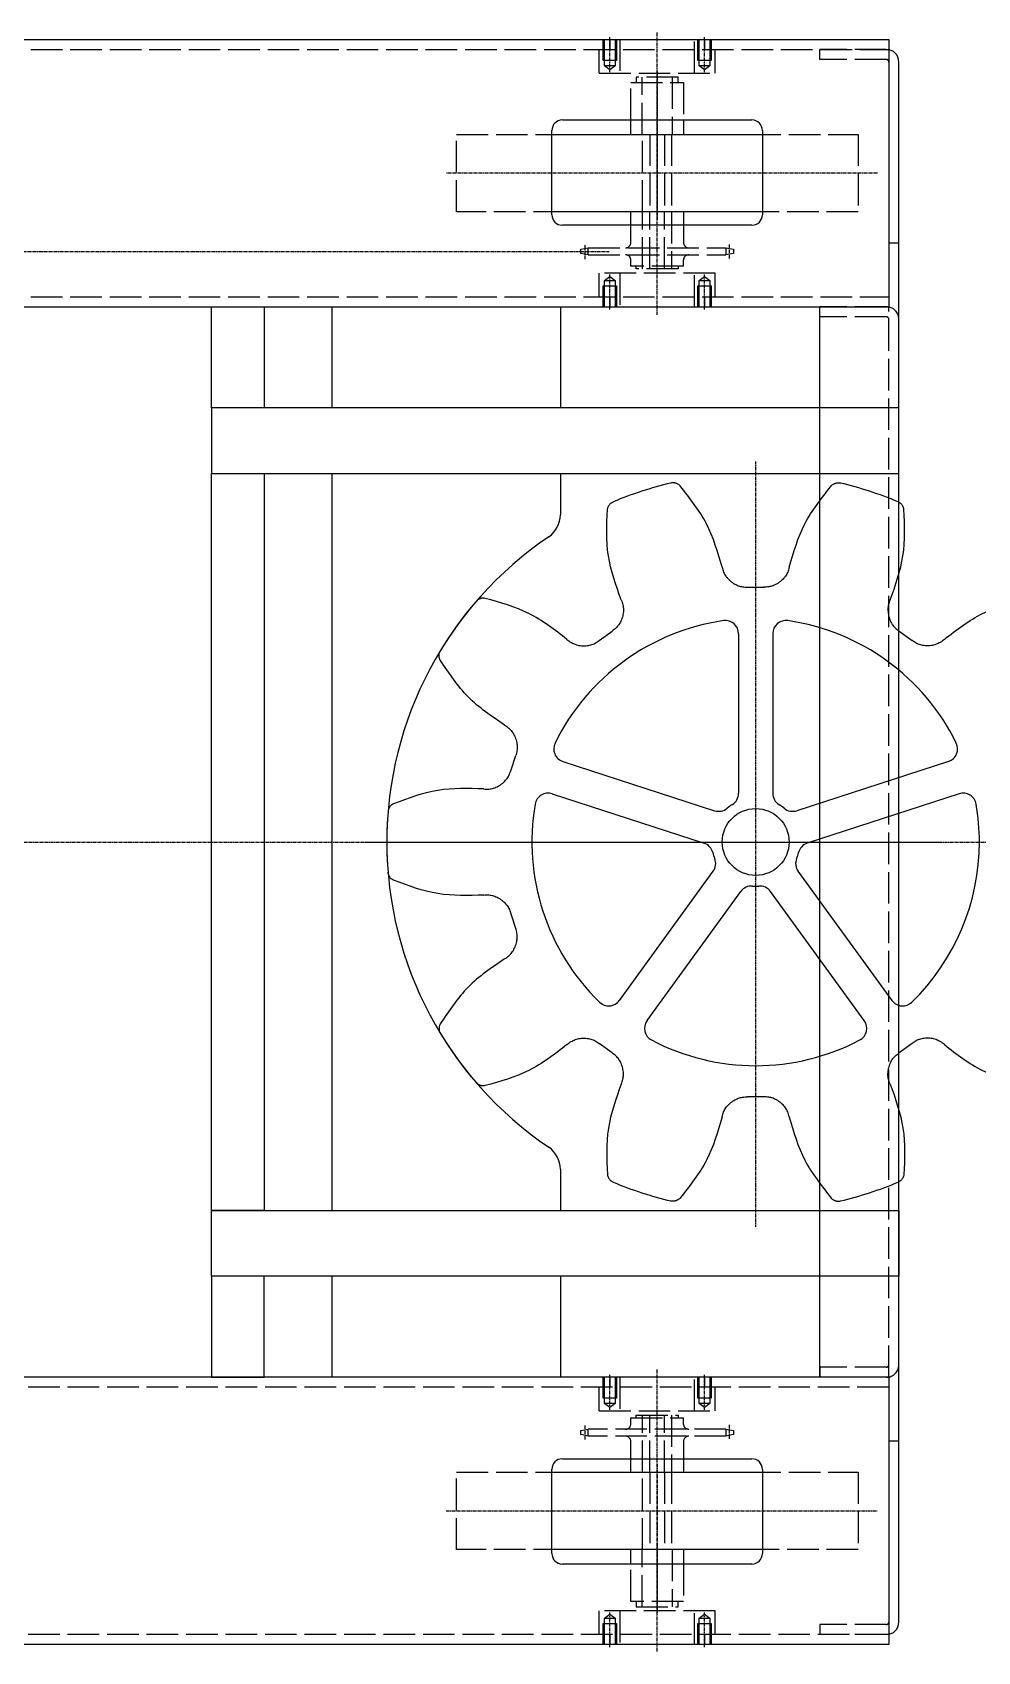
# Model space of a CAD drawing. Extents: x -2365 to 476, y -281 to 1709.
# Drawn here: x -1832 to -1473, y -280 to 336 of the extents above; entities that cross this region are included whole.
import ezdxf

# ---------------------------------------------------------------- set-up
doc = ezdxf.new("R2010")
doc.units = 0
doc.linetypes.add('DASHED', pattern=[15, 12, -3])
doc.linetypes.add('DOT_CENTER', pattern=[2, 1.25, -0.25, 0.25, -0.25])
doc.layers.get('0').update_dxf_attribs({"linetype": 'CONTINUOUS'})
doc.layers.add('1', color=7, linetype='CONTINUOUS')

# ---------------------------------------------------------------- blocks, each defined once
blk = doc.blocks.new('TOP__1', base_point=(-1557.25, 28.06))
at = {"color": 7, "linetype": 'Continuous'}
for start, end in [(103.28678, 112.71322), (67.28678, 76.71322), (139.28678, 148.71322), (31.28678, 40.71322), (175.28678, -175.28678), (-4.71322, 4.71322), (-148.71322, -139.28678), (-40.71322, -31.28678), (-112.71322, -103.28678), (-76.71322, -67.28678)]:
    blk.add_arc((-1557.25, 28.06), 140.14, start, end, dxfattribs=at)
for points in [[(-1585.95, 163.37), (-1586.49, 163.86), (-1587.05, 164.19), (-1587.44, 164.35), (-1587.83, 164.46), (-1588.19, 164.52), (-1588.55, 164.55), (-1588.99, 164.53), (-1589.46, 164.45)], [(-1585.95, 163.37), (-1586.49, 163.86), (-1587.05, 164.19), (-1587.44, 164.35), (-1587.83, 164.46), (-1588.19, 164.52), (-1588.55, 164.55), (-1588.99, 164.53), (-1589.46, 164.45)], [(-1569.99, 132.48), (-1575.93, 148.98), (-1585.95, 163.37)], [(-1544.5, 132.48), (-1538.56, 148.98), (-1528.54, 163.37)], [(-1528.54, 163.37), (-1528.01, 163.86), (-1527.44, 164.19), (-1527.06, 164.35), (-1526.66, 164.46), (-1526.3, 164.52), (-1525.94, 164.55), (-1525.5, 164.53), (-1525.04, 164.45)], [(-1528.54, 163.37), (-1528.01, 163.86), (-1527.44, 164.19), (-1527.06, 164.35), (-1526.66, 164.46), (-1526.3, 164.52), (-1525.94, 164.55), (-1525.5, 164.53), (-1525.04, 164.45)], [(-1608.31, 120.03), (-1613.21, 136.87), (-1613.56, 154.4)], [(-1613.56, 154.4), (-1613.41, 155.11), (-1613.15, 155.71), (-1612.93, 156.06), (-1612.68, 156.39), (-1612.42, 156.65), (-1612.15, 156.88), (-1611.78, 157.13), (-1611.36, 157.34)], [(-1613.56, 154.4), (-1613.41, 155.11), (-1613.15, 155.71), (-1612.93, 156.06), (-1612.68, 156.39), (-1612.42, 156.65), (-1612.15, 156.88), (-1611.78, 157.13), (-1611.36, 157.34)], [(-1506.18, 120.03), (-1501.29, 136.87), (-1500.94, 154.4)], [(-1500.94, 154.4), (-1501.08, 155.11), (-1501.34, 155.71), (-1501.56, 156.06), (-1501.82, 156.39), (-1502.07, 156.65), (-1502.35, 156.88), (-1502.71, 157.13), (-1503.14, 157.34)], [(-1500.94, 154.4), (-1501.08, 155.11), (-1501.34, 155.71), (-1501.56, 156.06), (-1501.82, 156.39), (-1502.07, 156.65), (-1502.35, 156.88), (-1502.71, 157.13), (-1503.14, 157.34)], [(-1569.99, 132.48), (-1569.41, 130.65), (-1568.57, 129.14), (-1567.96, 128.34), (-1567.28, 127.63), (-1566.48, 126.94), (-1565.6, 126.33), (-1564.75, 125.86), (-1563.84, 125.47), (-1562.2, 125.04), (-1560.31, 124.93)], [(-1544.5, 132.48), (-1545.09, 130.65), (-1545.92, 129.14), (-1546.53, 128.34), (-1547.21, 127.63), (-1548.02, 126.94), (-1548.89, 126.33), (-1549.74, 125.86), (-1550.65, 125.47), (-1552.29, 125.04), (-1554.19, 124.93)], [(-1660, 120.66), (-1660.72, 120.74), (-1661.37, 120.68), (-1661.78, 120.58), (-1662.16, 120.43), (-1662.49, 120.27), (-1662.8, 120.08), (-1663.14, 119.81), (-1663.47, 119.47)], [(-1660, 120.66), (-1660.72, 120.74), (-1661.37, 120.68), (-1661.78, 120.58), (-1662.16, 120.43), (-1662.49, 120.27), (-1662.8, 120.08), (-1663.14, 119.81), (-1663.47, 119.47)], [(-1628.94, 105.05), (-1643.44, 114.91), (-1660, 120.66)], [(-1608.31, 120.03), (-1607.71, 118.2), (-1607.5, 116.49), (-1607.52, 115.49), (-1607.65, 114.51), (-1607.9, 113.48), (-1608.25, 112.48), (-1608.66, 111.59), (-1609.17, 110.75), (-1610.25, 109.43), (-1611.71, 108.22)], [(-1506.18, 120.03), (-1506.79, 118.2), (-1507, 116.49), (-1506.97, 115.49), (-1506.84, 114.51), (-1506.59, 113.48), (-1506.25, 112.48), (-1505.84, 111.59), (-1505.33, 110.75), (-1504.25, 109.43), (-1502.79, 108.22)], [(-1485.56, 105.05), (-1471.06, 114.91), (-1454.49, 120.66)], [(-1454.49, 120.66), (-1453.77, 120.74), (-1453.12, 120.68), (-1452.72, 120.58), (-1452.33, 120.43), (-1452, 120.27), (-1451.7, 120.08), (-1451.35, 119.81), (-1451.02, 119.47)], [(-1454.49, 120.66), (-1453.77, 120.74), (-1453.12, 120.68), (-1452.72, 120.58), (-1452.33, 120.43), (-1452, 120.27), (-1451.7, 120.08), (-1451.35, 119.81), (-1451.02, 119.47)], [(-1628.94, 105.05), (-1627.38, 103.91), (-1625.82, 103.18), (-1624.86, 102.89), (-1623.89, 102.72), (-1622.83, 102.63), (-1621.77, 102.65), (-1620.8, 102.77), (-1619.84, 102.99), (-1618.26, 103.61), (-1616.66, 104.63)], [(-1485.56, 105.05), (-1487.11, 103.91), (-1488.68, 103.18), (-1489.64, 102.89), (-1490.6, 102.72), (-1491.66, 102.63), (-1492.72, 102.65), (-1493.69, 102.77), (-1494.65, 102.99), (-1496.24, 103.61), (-1497.84, 104.63)], [(-1677.06, 97.17), (-1677.36, 97.83), (-1677.51, 98.47), (-1677.53, 98.89), (-1677.52, 99.3), (-1677.47, 99.66), (-1677.38, 100.01), (-1677.23, 100.42), (-1677.01, 100.84)], [(-1677.06, 97.17), (-1677.36, 97.83), (-1677.51, 98.47), (-1677.53, 98.89), (-1677.52, 99.3), (-1677.47, 99.66), (-1677.38, 100.01), (-1677.23, 100.42), (-1677.01, 100.84)], [(-1437.43, 97.17), (-1437.13, 97.83), (-1436.99, 98.47), (-1436.96, 98.89), (-1436.98, 99.3), (-1437.03, 99.66), (-1437.11, 100.01), (-1437.26, 100.42), (-1437.48, 100.84)], [(-1437.43, 97.17), (-1437.13, 97.83), (-1436.99, 98.47), (-1436.96, 98.89), (-1436.98, 99.3), (-1437.03, 99.66), (-1437.11, 100.01), (-1437.26, 100.42), (-1437.48, 100.84)], [(-1652.62, 72.45), (-1666.47, 83.2), (-1677.06, 97.17)], [(-1461.87, 72.45), (-1448.02, 83.2), (-1437.43, 97.17)], [(-1652.62, 72.45), (-1651.05, 71.33), (-1649.87, 70.06), (-1649.31, 69.24), (-1648.84, 68.37), (-1648.43, 67.39), (-1648.12, 66.38), (-1647.94, 65.42), (-1647.85, 64.44), (-1647.95, 62.74), (-1648.42, 60.9)], [(-1461.87, 72.45), (-1463.44, 71.33), (-1464.62, 70.06), (-1465.19, 69.24), (-1465.65, 68.37), (-1466.06, 67.39), (-1466.37, 66.38), (-1466.56, 65.42), (-1466.64, 64.44), (-1466.54, 62.74), (-1466.07, 60.9)], [(-1660.5, 48.21), (-1658.57, 48.2), (-1656.87, 48.53), (-1655.93, 48.86), (-1655.04, 49.29), (-1654.14, 49.84), (-1653.29, 50.48), (-1652.58, 51.14), (-1651.93, 51.89), (-1651.01, 53.32), (-1650.32, 55.08)], [(-1454, 48.21), (-1455.93, 48.2), (-1457.62, 48.53), (-1458.56, 48.86), (-1459.45, 49.29), (-1460.36, 49.84), (-1461.2, 50.48), (-1461.92, 51.14), (-1462.57, 51.89), (-1463.48, 53.32), (-1464.18, 55.08)], [(-1660.5, 48.21), (-1678.02, 47.66), (-1694.8, 42.58)], [(-1454, 48.21), (-1436.47, 47.66), (-1419.69, 42.58)], [(-1694.8, 42.58), (-1695.43, 42.22), (-1695.92, 41.78), (-1696.19, 41.47), (-1696.42, 41.12), (-1696.59, 40.8), (-1696.73, 40.47), (-1696.85, 40.04), (-1696.92, 39.58)], [(-1694.8, 42.58), (-1695.43, 42.22), (-1695.92, 41.78), (-1696.19, 41.47), (-1696.42, 41.12), (-1696.59, 40.8), (-1696.73, 40.47), (-1696.85, 40.04), (-1696.92, 39.58)], [(-1419.69, 42.58), (-1419.06, 42.22), (-1418.57, 41.78), (-1418.3, 41.47), (-1418.07, 41.12), (-1417.9, 40.8), (-1417.77, 40.47), (-1417.65, 40.04), (-1417.58, 39.58)], [(-1419.69, 42.58), (-1419.06, 42.22), (-1418.57, 41.78), (-1418.3, 41.47), (-1418.07, 41.12), (-1417.9, 40.8), (-1417.77, 40.47), (-1417.65, 40.04), (-1417.58, 39.58)], [(-1694.8, 13.55), (-1695.43, 13.91), (-1695.92, 14.34), (-1696.19, 14.66), (-1696.42, 15), (-1696.59, 15.33), (-1696.73, 15.66), (-1696.85, 16.08), (-1696.92, 16.55)], [(-1694.8, 13.55), (-1695.43, 13.91), (-1695.92, 14.34), (-1696.19, 14.66), (-1696.42, 15), (-1696.59, 15.33), (-1696.73, 15.66), (-1696.85, 16.08), (-1696.92, 16.55)], [(-1660.5, 7.92), (-1678.02, 8.46), (-1694.8, 13.55)], [(-1454, 7.92), (-1436.47, 8.46), (-1419.69, 13.55)], [(-1419.69, 13.55), (-1419.06, 13.91), (-1418.57, 14.34), (-1418.3, 14.66), (-1418.07, 15), (-1417.9, 15.33), (-1417.77, 15.66), (-1417.65, 16.08), (-1417.58, 16.55)], [(-1419.69, 13.55), (-1419.06, 13.91), (-1418.57, 14.34), (-1418.3, 14.66), (-1418.07, 15), (-1417.9, 15.33), (-1417.77, 15.66), (-1417.65, 16.08), (-1417.58, 16.55)], [(-1660.5, 7.92), (-1658.57, 7.93), (-1656.87, 7.6), (-1655.93, 7.26), (-1655.04, 6.84), (-1654.14, 6.28), (-1653.29, 5.64), (-1652.58, 4.98), (-1651.93, 4.23), (-1651.01, 2.8), (-1650.32, 1.04)], [(-1454, 7.92), (-1455.93, 7.93), (-1457.62, 7.6), (-1458.56, 7.26), (-1459.45, 6.84), (-1460.36, 6.28), (-1461.2, 5.64), (-1461.92, 4.98), (-1462.57, 4.23), (-1463.48, 2.8), (-1464.18, 1.04)], [(-1652.62, -16.33), (-1651.05, -15.2), (-1649.87, -13.94), (-1649.31, -13.12), (-1648.84, -12.25), (-1648.43, -11.27), (-1648.12, -10.25), (-1647.94, -9.3), (-1647.85, -8.31), (-1647.95, -6.62), (-1648.42, -4.78)], [(-1461.87, -16.33), (-1463.44, -15.2), (-1464.62, -13.94), (-1465.19, -13.12), (-1465.65, -12.25), (-1466.06, -11.27), (-1466.37, -10.25), (-1466.56, -9.3), (-1466.64, -8.31), (-1466.54, -6.62), (-1466.07, -4.78)], [(-1652.62, -16.33), (-1666.47, -27.07), (-1677.06, -41.05)], [(-1461.87, -16.33), (-1448.02, -27.07), (-1437.43, -41.05)], [(-1677.06, -41.05), (-1677.36, -41.71), (-1677.51, -42.35), (-1677.53, -42.76), (-1677.52, -43.18), (-1677.47, -43.54), (-1677.38, -43.89), (-1677.23, -44.3), (-1677.01, -44.72)], [(-1677.06, -41.05), (-1677.36, -41.71), (-1677.51, -42.35), (-1677.53, -42.76), (-1677.52, -43.18), (-1677.47, -43.54), (-1677.38, -43.89), (-1677.23, -44.3), (-1677.01, -44.72)], [(-1437.43, -41.05), (-1437.13, -41.71), (-1436.99, -42.35), (-1436.96, -42.76), (-1436.98, -43.18), (-1437.03, -43.54), (-1437.11, -43.89), (-1437.26, -44.3), (-1437.48, -44.72)], [(-1437.43, -41.05), (-1437.13, -41.71), (-1436.99, -42.35), (-1436.96, -42.76), (-1436.98, -43.18), (-1437.03, -43.54), (-1437.11, -43.89), (-1437.26, -44.3), (-1437.48, -44.72)], [(-1628.94, -48.93), (-1643.44, -58.78), (-1660, -64.53)], [(-1628.94, -48.93), (-1627.38, -47.78), (-1625.82, -47.05), (-1624.86, -46.77), (-1623.89, -46.59), (-1622.83, -46.51), (-1621.77, -46.53), (-1620.8, -46.65), (-1619.84, -46.87), (-1618.26, -47.49), (-1616.66, -48.5)], [(-1485.56, -48.93), (-1487.11, -47.78), (-1488.68, -47.05), (-1489.64, -46.77), (-1490.6, -46.59), (-1491.66, -46.51), (-1492.72, -46.53), (-1493.69, -46.65), (-1494.65, -46.87), (-1496.24, -47.49), (-1497.84, -48.5)], [(-1485.56, -48.93), (-1471.06, -58.78), (-1454.49, -64.53)], [(-1608.31, -63.91), (-1607.71, -62.08), (-1607.5, -60.36), (-1607.52, -59.36), (-1607.65, -58.39), (-1607.9, -57.35), (-1608.25, -56.35), (-1608.66, -55.47), (-1609.17, -54.62), (-1610.25, -53.31), (-1611.71, -52.1)], [(-1506.18, -63.91), (-1506.79, -62.08), (-1507, -60.36), (-1506.97, -59.36), (-1506.84, -58.39), (-1506.59, -57.35), (-1506.25, -56.35), (-1505.84, -55.47), (-1505.33, -54.62), (-1504.25, -53.31), (-1502.79, -52.1)], [(-1660, -64.53), (-1660.72, -64.61), (-1661.37, -64.55), (-1661.78, -64.45), (-1662.16, -64.31), (-1662.49, -64.15), (-1662.8, -63.96), (-1663.14, -63.69), (-1663.47, -63.35)], [(-1660, -64.53), (-1660.72, -64.61), (-1661.37, -64.55), (-1661.78, -64.45), (-1662.16, -64.31), (-1662.49, -64.15), (-1662.8, -63.96), (-1663.14, -63.69), (-1663.47, -63.35)], [(-1608.31, -63.91), (-1613.21, -80.75), (-1613.56, -98.28)], [(-1506.18, -63.91), (-1501.29, -80.75), (-1500.94, -98.28)], [(-1454.49, -64.53), (-1453.77, -64.61), (-1453.12, -64.55), (-1452.72, -64.45), (-1452.33, -64.31), (-1452, -64.15), (-1451.7, -63.96), (-1451.35, -63.69), (-1451.02, -63.35)], [(-1454.49, -64.53), (-1453.77, -64.61), (-1453.12, -64.55), (-1452.72, -64.45), (-1452.33, -64.31), (-1452, -64.15), (-1451.7, -63.96), (-1451.35, -63.69), (-1451.02, -63.35)], [(-1569.99, -76.36), (-1569.41, -74.52), (-1568.57, -73.01), (-1567.96, -72.22), (-1567.28, -71.51), (-1566.48, -70.81), (-1565.6, -70.21), (-1564.75, -69.74), (-1563.84, -69.35), (-1562.2, -68.92), (-1560.31, -68.8)], [(-1544.5, -76.36), (-1545.09, -74.52), (-1545.92, -73.01), (-1546.53, -72.22), (-1547.21, -71.51), (-1548.02, -70.81), (-1548.89, -70.21), (-1549.74, -69.74), (-1550.65, -69.35), (-1552.29, -68.92), (-1554.19, -68.8)], [(-1569.99, -76.36), (-1575.93, -92.86), (-1585.95, -107.25)], [(-1544.5, -76.36), (-1538.56, -92.86), (-1528.54, -107.25)], [(-1613.56, -98.28), (-1613.41, -98.98), (-1613.15, -99.59), (-1612.93, -99.94), (-1612.68, -100.26), (-1612.42, -100.53), (-1612.15, -100.76), (-1611.78, -101), (-1611.36, -101.21)], [(-1613.56, -98.28), (-1613.41, -98.98), (-1613.15, -99.59), (-1612.93, -99.94), (-1612.68, -100.26), (-1612.42, -100.53), (-1612.15, -100.76), (-1611.78, -101), (-1611.36, -101.21)], [(-1500.94, -98.28), (-1501.08, -98.98), (-1501.34, -99.59), (-1501.56, -99.94), (-1501.82, -100.26), (-1502.07, -100.53), (-1502.35, -100.76), (-1502.71, -101), (-1503.14, -101.21)], [(-1500.94, -98.28), (-1501.08, -98.98), (-1501.34, -99.59), (-1501.56, -99.94), (-1501.82, -100.26), (-1502.07, -100.53), (-1502.35, -100.76), (-1502.71, -101), (-1503.14, -101.21)], [(-1585.95, -107.25), (-1586.49, -107.73), (-1587.05, -108.07), (-1587.44, -108.22), (-1587.83, -108.34), (-1588.19, -108.4), (-1588.55, -108.43), (-1588.99, -108.41), (-1589.46, -108.33)], [(-1585.95, -107.25), (-1586.49, -107.73), (-1587.05, -108.07), (-1587.44, -108.22), (-1587.83, -108.34), (-1588.19, -108.4), (-1588.55, -108.43), (-1588.99, -108.41), (-1589.46, -108.33)], [(-1528.54, -107.25), (-1528.01, -107.73), (-1527.44, -108.07), (-1527.06, -108.22), (-1526.66, -108.34), (-1526.3, -108.4), (-1525.94, -108.43), (-1525.5, -108.41), (-1525.04, -108.33)], [(-1528.54, -107.25), (-1528.01, -107.73), (-1527.44, -108.07), (-1527.06, -108.22), (-1526.66, -108.34), (-1526.3, -108.4), (-1525.94, -108.43), (-1525.5, -108.41), (-1525.04, -108.33)]]:
    blk.add_spline(points, degree=3, dxfattribs=at)
at = {"layer": '1', "color": 4, "linetype": 'DOT_CENTER'}
for p, q in [((-1557.25, 172.71), (-1557.25, -118.18)), ((-1705.56, 28.06), (-1405.74, 28.06))]:
    blk.add_line(p, q, dxfattribs=at)
at = {"layer": '1', "color": 7, "linetype": 'Continuous'}
for p, q in [((-1560.31, 124.93), (-1554.19, 124.93)), ((-1616.66, 104.63), (-1611.71, 108.22)), ((-1563.75, 107.23), (-1563.75, 46.56)), ((-1550.75, 107.23), (-1550.75, 46.56)), ((-1502.79, 108.22), (-1497.84, 104.63)), ((-1650.32, 55.08), (-1648.42, 60.9)), ((-1630.53, 58.71), (-1572.83, 39.96)), ((-1483.96, 58.71), (-1541.66, 39.96)), ((-1466.07, 60.9), (-1464.18, 55.08)), ((-1634.55, 46.34), (-1576.85, 27.6)), ((-1479.94, 46.34), (-1537.65, 27.6)), ((-1609.04, -32.17), (-1573.38, 16.92)), ((-1505.45, -32.17), (-1541.12, 16.92)), ((-1598.52, -39.81), (-1562.86, 9.28)), ((-1515.97, -39.81), (-1551.63, 9.28)), ((-1648.42, -4.78), (-1650.32, 1.04)), ((-1464.18, 1.04), (-1466.07, -4.78)), ((-1611.71, -52.1), (-1616.66, -48.5)), ((-1497.84, -48.5), (-1502.79, -52.1)), ((-1554.19, -68.8), (-1560.31, -68.8))]:
    blk.add_line(p, q, dxfattribs=at)
blk.add_circle((-1557.25, 28.06), 12.7, dxfattribs=at)
for centre, radius, start, end in [((-1557.25, 28.06), 85, 98.2649, 153.7351), ((-1568.75, 107.23), 5, 0, 98.2649), ((-1545.75, 107.23), 5, 81.7351, 180), ((-1557.25, 28.06), 85, 26.2649, 81.7351), ((-1628.99, 63.46), 5, 153.7351, -108), ((-1485.51, 63.46), 5, -72, 26.2649), ((-1636.1, 41.59), 5, 72, 170.2649), ((-1568.75, 46.56), 5, -58.12833, 0), ((-1545.75, 46.56), 5, 180, -121.87167), ((-1478.4, 41.59), 5, 9.7351, 108), ((-1557.25, 28.06), 85, 170.2649, -134.2649), ((-1571.28, 44.71), 5, -108, -49.87167), ((-1557.25, 28.06), 16.78, 122.75271, 130.12833), ((-1557.25, 28.06), 16.78, 121.87167, 122.75271), ((-1557.25, 28.06), 16.78, 49.87167, 58.12833), ((-1543.21, 44.71), 5, -130.12833, -72), ((-1557.25, 28.06), 85, 0, 9.7351), ((-1578.39, 22.84), 5, 13.87167, 72), ((-1536.1, 22.84), 5, 108, 166.12833), ((-1557.25, 28.06), 85, -45.7351, 0), ((-1557.25, 28.06), 16.78, -166.12833, -157.87167), ((-1577.42, 19.86), 5, -36, 22.12833), ((-1537.07, 19.86), 5, 157.87167, -144), ((-1557.25, 28.06), 16.78, -22.12833, -13.87167), ((-1558.81, 6.34), 5, 85.87167, 144), ((-1557.25, 28.06), 16.78, -94.12833, -85.87167), ((-1555.68, 6.34), 5, 36, 94.12833), ((-1613.09, -29.23), 5, -134.2649, -36), ((-1501.41, -29.23), 5, -144, -45.7351), ((-1594.48, -42.75), 5, 144, -117.7351), ((-1520.02, -42.75), 5, -62.2649, 36), ((-1557.25, 28.06), 85, -117.7351, -62.2649)]:
    blk.add_arc(centre, radius, start, end, dxfattribs=at)
blk = doc.blocks.new('J__11', base_point=(-1503.18, 346.18))
at = {"layer": '1', "color": 4, "linetype": 'DASHED'}
for p, q in [((-1670.88, 267.56), (-1670.88, 296.96)), ((-1670.88, 296.96), (-1629.68, 296.96)), ((-1600.18, 267.56), (-1600.18, 296.96)), ((-1597.43, 296.96), (-1597.43, 267.56)), ((-1591.93, 296.96), (-1591.93, 267.56)), ((-1589.18, 296.96), (-1589.18, 267.56)), ((-1559.68, 296.96), (-1518.28, 296.96)), ((-1518.28, 296.96), (-1518.28, 267.56)), ((-1629.68, 267.56), (-1670.88, 267.56)), ((-1518.28, 267.56), (-1559.68, 267.56))]:
    blk.add_line(p, q, dxfattribs=at)
at = {"layer": '1', "color": 7, "linetype": 'Continuous'}
for p, q in [((-1629.68, 296.96), (-1559.68, 296.96)), ((-1559.68, 267.56), (-1629.68, 267.56))]:
    blk.add_line(p, q, dxfattribs=at)
at = {"layer": '1', "color": 4, "linetype": 'DOT_CENTER'}
for p, q in [((-1594.68, 299.49), (-1594.68, 264.5)), ((-1511, 282.26), (-1674.82, 282.26))]:
    blk.add_line(p, q, dxfattribs=at)
blk = doc.blocks.new('TOP__12', base_point=(-2227.05, 877.63))
at = {"layer": '1'}
blk.add_blockref('J__11', (-1503.18, 346.18), dxfattribs=at)
blk = doc.blocks.new('TOP__13', base_point=(-1540, 268.86))
blk.add_blockref('TOP__12', (-2227.05, 877.63))
blk = doc.blocks.new('TOP__14', base_point=(-1540, 295.66))
at = {"layer": '1', "color": 4, "linetype": 'DOT_CENTER'}
blk.add_line((-1594.68, 320.87), (-1594.68, 294.6), dxfattribs=at)
at = {"layer": '1', "color": 4, "linetype": 'DASHED'}
for p, q in [((-1604.68, 302.46), (-1604.68, 316.66)), ((-1604.68, 316.66), (-1584.68, 316.66)), ((-1602.68, 318.66), (-1602.68, 316.66)), ((-1586.68, 318.66), (-1602.68, 318.66)), ((-1600.43, 296.96), (-1600.43, 318.66)), ((-1588.93, 318.66), (-1588.93, 296.96)), ((-1586.68, 316.66), (-1586.68, 318.66)), ((-1584.68, 316.66), (-1584.68, 302.46))]:
    blk.add_line(p, q, dxfattribs=at)
at = {"layer": '1', "color": 7, "linetype": 'Continuous'}
for p, q in [((-1604.68, 296.96), (-1604.68, 302.46)), ((-1584.68, 302.46), (-1584.68, 296.96))]:
    blk.add_line(p, q, dxfattribs=at)
blk = doc.blocks.new('TOP__15', base_point=(-1521.58, 271.69))
at = {"layer": '1', "color": 4, "linetype": 'DASHED'}
for p, q in [((-1572.68, 244.26), (-1616.68, 244.26)), ((-1616.68, 235.26), (-1616.68, 244.26)), ((-1608.9, 244.26), (-1608.9, 231.46)), ((-1580.46, 231.46), (-1580.46, 244.26)), ((-1572.68, 235.26), (-1572.68, 244.26))]:
    blk.add_line(p, q, dxfattribs=at)
blk = doc.blocks.new('TOP__16', base_point=(-1521.58, 292.83))
at = {"layer": '1', "color": 4, "linetype": 'DASHED'}
for p, q in [((-1608.9, 333.06), (-1608.9, 320.26)), ((-1580.46, 320.26), (-1580.46, 333.06)), ((-1616.68, 320.26), (-1616.68, 329.26)), ((-1572.68, 320.26), (-1572.68, 329.26)), ((-1616.68, 320.26), (-1572.68, 320.26))]:
    blk.add_line(p, q, dxfattribs=at)
blk = doc.blocks.new('TOP__17', base_point=(-1506.05, 278.63))
at = {"layer": '1', "color": 4, "linetype": 'DASHED'}
for p, q in [((-1604.68, 262.46), (-1604.68, 267.56)), ((-1600.18, 245.86), (-1600.18, 267.56)), ((-1597.43, 245.86), (-1597.43, 267.56)), ((-1591.93, 245.86), (-1591.93, 267.56)), ((-1589.18, 267.56), (-1589.18, 245.86)), ((-1584.68, 267.56), (-1584.68, 262.46)), ((-1604.68, 255.86), (-1604.68, 262.46)), ((-1584.68, 262.46), (-1584.68, 255.86)), ((-1623.68, 253.29), (-1620.82, 253.86)), ((-1623.68, 251.74), (-1623.68, 253.29)), ((-1620.82, 251.16), (-1620.82, 253.86)), ((-1620.82, 253.86), (-1568.54, 253.86)), ((-1568.54, 253.86), (-1565.68, 253.29)), ((-1568.54, 253.86), (-1568.54, 251.16)), ((-1565.68, 253.29), (-1565.68, 251.74)), ((-1620.82, 251.16), (-1623.68, 251.74)), ((-1620.82, 251.16), (-1568.54, 251.16)), ((-1604.68, 246.86), (-1604.68, 249.36)), ((-1584.68, 246.86), (-1604.68, 246.86)), ((-1602.68, 245.86), (-1602.68, 246.86)), ((-1586.68, 246.86), (-1586.68, 245.86)), ((-1584.68, 246.86), (-1584.68, 249.36)), ((-1565.68, 251.74), (-1568.54, 251.16)), ((-1586.68, 245.86), (-1602.68, 245.86))]:
    blk.add_line(p, q, dxfattribs=at)
at = {"layer": '1', "color": 4, "linetype": 'DOT_CENTER'}
for p, q in [((-1622.03, 249.58), (-1622.03, 255.09)), ((-1567.33, 255.09), (-1567.33, 249.58))]:
    blk.add_line(p, q, dxfattribs=at)
at = {"layer": '1', "color": 4, "linetype": 'DASHED'}
for centre, radius, start, end in [((-1606.68, 255.86), 2, -90, 0), ((-1582.68, 255.86), 2, 180, -90), ((-1606.58, 249.26), 1.9, 3.01279, 93.01279), ((-1582.78, 249.26), 1.9, 86.98721, 176.98721)]:
    blk.add_arc(centre, radius, start, end, dxfattribs=at)
for name, p in [('TOP__16', (-1521.58, 292.83)), ('TOP__14', (-1540, 295.66)), ('TOP__13', (-1540, 268.86)), ('TOP__15', (-1521.58, 271.69))]:
    blk.add_blockref(name, p)
blk = doc.blocks.new('TOP__36', base_point=(-1521.58, -236.71))
at = {"layer": '1', "color": 4, "linetype": 'DASHED'}
for p, q in [((-1572.68, -264.14), (-1616.68, -264.14)), ((-1616.68, -273.14), (-1616.68, -264.14)), ((-1608.9, -264.14), (-1608.9, -276.94)), ((-1580.46, -276.94), (-1580.46, -264.14)), ((-1572.68, -273.14), (-1572.68, -264.14))]:
    blk.add_line(p, q, dxfattribs=at)
blk = doc.blocks.new('TOP__37', base_point=(-1521.58, -215.57))
at = {"layer": '1', "color": 4, "linetype": 'DASHED'}
for p, q in [((-1608.9, -175.34), (-1608.9, -188.14)), ((-1580.46, -188.14), (-1580.46, -175.34)), ((-1616.68, -188.14), (-1616.68, -179.14)), ((-1572.68, -188.14), (-1572.68, -179.14)), ((-1616.68, -188.14), (-1572.68, -188.14))]:
    blk.add_line(p, q, dxfattribs=at)
blk = doc.blocks.new('TOP__38', base_point=(-1540, -239.54))
at = {"layer": '1', "color": 4, "linetype": 'DOT_CENTER'}
blk.add_line((-1594.68, -238.48), (-1594.68, -264.75), dxfattribs=at)
at = {"layer": '1', "color": 7, "linetype": 'Continuous'}
for p, q in [((-1604.68, -246.34), (-1604.68, -240.84)), ((-1584.68, -240.84), (-1584.68, -246.34))]:
    blk.add_line(p, q, dxfattribs=at)
at = {"layer": '1', "color": 4, "linetype": 'DASHED'}
for p, q in [((-1600.43, -262.54), (-1600.43, -240.84)), ((-1588.93, -240.84), (-1588.93, -262.54)), ((-1604.68, -260.54), (-1604.68, -246.34)), ((-1584.68, -246.34), (-1584.68, -260.54)), ((-1584.68, -260.54), (-1604.68, -260.54)), ((-1602.68, -260.54), (-1602.68, -262.54)), ((-1602.68, -262.54), (-1586.68, -262.54)), ((-1586.68, -262.54), (-1586.68, -260.54))]:
    blk.add_line(p, q, dxfattribs=at)
blk = doc.blocks.new('J__39', base_point=(-1503.18, -290.06))
at = {"layer": '1', "color": 4, "linetype": 'DOT_CENTER'}
for p, q in [((-1594.68, -208.38), (-1594.68, -243.37)), ((-1674.82, -226.14), (-1511, -226.14))]:
    blk.add_line(p, q, dxfattribs=at)
at = {"layer": '1', "color": 4, "linetype": 'DASHED'}
for p, q in [((-1670.88, -211.44), (-1629.68, -211.44)), ((-1670.88, -240.84), (-1670.88, -211.44)), ((-1600.18, -240.84), (-1600.18, -211.44)), ((-1597.43, -211.44), (-1597.43, -240.84)), ((-1591.93, -211.44), (-1591.93, -240.84)), ((-1589.18, -211.44), (-1589.18, -240.84)), ((-1559.68, -211.44), (-1518.28, -211.44)), ((-1518.28, -211.44), (-1518.28, -240.84)), ((-1629.68, -240.84), (-1670.88, -240.84)), ((-1518.28, -240.84), (-1559.68, -240.84))]:
    blk.add_line(p, q, dxfattribs=at)
at = {"layer": '1', "color": 7, "linetype": 'Continuous'}
for p, q in [((-1629.68, -211.44), (-1559.68, -211.44)), ((-1559.68, -240.84), (-1629.68, -240.84))]:
    blk.add_line(p, q, dxfattribs=at)
blk = doc.blocks.new('TOP__40', base_point=(-2227.05, -821.51))
at = {"layer": '1'}
blk.add_blockref('J__39', (-1503.18, -290.06), dxfattribs=at)
blk = doc.blocks.new('TOP__41', base_point=(-1540, -212.74))
blk.add_blockref('TOP__40', (-2227.05, -821.51))
blk = doc.blocks.new('TOP__42', base_point=(-1506.05, -222.51))
at = {"layer": '1', "color": 4, "linetype": 'DASHED'}
for p, q in [((-1604.68, -190.74), (-1584.68, -190.74)), ((-1604.68, -193.24), (-1604.68, -190.74)), ((-1602.68, -190.74), (-1602.68, -189.74)), ((-1602.68, -189.74), (-1586.68, -189.74)), ((-1600.18, -211.44), (-1600.18, -189.74)), ((-1597.43, -211.44), (-1597.43, -189.74)), ((-1591.93, -211.44), (-1591.93, -189.74)), ((-1589.18, -189.74), (-1589.18, -211.44)), ((-1586.68, -189.74), (-1586.68, -190.74)), ((-1584.68, -193.24), (-1584.68, -190.74)), ((-1623.68, -195.61), (-1620.82, -195.04)), ((-1623.68, -197.16), (-1623.68, -195.61)), ((-1568.54, -195.04), (-1620.82, -195.04)), ((-1620.82, -197.74), (-1620.82, -195.04)), ((-1568.54, -195.04), (-1568.54, -197.74)), ((-1568.54, -195.04), (-1565.68, -195.61)), ((-1565.68, -195.61), (-1565.68, -197.16)), ((-1620.82, -197.74), (-1623.68, -197.16)), ((-1568.54, -197.74), (-1620.82, -197.74)), ((-1604.68, -206.34), (-1604.68, -199.74)), ((-1584.68, -199.74), (-1584.68, -206.34)), ((-1565.68, -197.16), (-1568.54, -197.74)), ((-1604.68, -211.44), (-1604.68, -206.34)), ((-1584.68, -206.34), (-1584.68, -211.44))]:
    blk.add_line(p, q, dxfattribs=at)
at = {"layer": '1', "color": 4, "linetype": 'DOT_CENTER'}
for p, q in [((-1622.03, -198.96), (-1622.03, -193.46)), ((-1567.33, -193.46), (-1567.33, -198.96))]:
    blk.add_line(p, q, dxfattribs=at)
at = {"layer": '1', "color": 4, "linetype": 'DASHED'}
for centre, radius, start, end in [((-1606.58, -193.14), 1.9, -93.01279, -3.01279), ((-1582.78, -193.14), 1.9, -176.98721, -86.98721), ((-1606.68, -199.74), 2, 0, 90), ((-1582.68, -199.74), 2, 90, 180)]:
    blk.add_arc(centre, radius, start, end, dxfattribs=at)
for name, p in [('TOP__37', (-1521.58, -215.57)), ('TOP__41', (-1540, -212.74)), ('TOP__38', (-1540, -239.54)), ('TOP__36', (-1521.58, -236.71))]:
    blk.add_blockref(name, p)
blk = doc.blocks.new('M__62', base_point=(-1532.83, -273.14))
at = {"layer": '1', "color": 4, "linetype": 'DASHED'}
for p, q in [((-1507.63, 329.26), (-1532.83, 329.26)), ((-1532.83, 325.46), (-1532.83, 329.26)), ((-1507.63, 325.46), (-1532.83, 325.46)), ((-1502.83, 255.66), (-1506.63, 255.66)), ((-1532.83, 227.66), (-1532.83, 231.46)), ((-1507.63, 231.46), (-1532.83, 231.46)), ((-1506.63, -175.34), (-1506.63, 231.46)), ((-1507.63, 227.66), (-1532.83, 227.66)), ((-1532.83, -171.54), (-1532.83, -175.34)), ((-1507.63, -171.54), (-1532.83, -171.54)), ((-1507.63, -175.34), (-1532.83, -175.34)), ((-1506.63, -199.54), (-1502.83, -199.54)), ((-1507.63, -269.34), (-1532.83, -269.34)), ((-1532.83, -269.34), (-1532.83, -273.14)), ((-1507.63, -273.14), (-1532.83, -273.14))]:
    blk.add_line(p, q, dxfattribs=at)
at = {"layer": '1', "color": 7, "linetype": 'Continuous'}
for p, q in [((-1502.83, -268.34), (-1502.83, 324.46)), ((-1532.83, -175.34), (-1532.83, 231.46))]:
    blk.add_line(p, q, dxfattribs=at)
for centre, start, end in [((-1507.63, 324.46), 0, 90), ((-1507.63, -268.34), -90, 0)]:
    blk.add_arc(centre, 4.8, start, end, dxfattribs=at)
at = {"layer": '1', "color": 4, "linetype": 'DASHED'}
for centre, radius, start, end in [((-1507.63, 324.46), 1, 0, 90), ((-1507.63, 226.66), 4.8, 0, 90), ((-1507.63, 226.66), 1, 0, 90), ((-1507.63, -170.54), 1, -90, 0), ((-1507.63, -170.54), 4.8, -90, 0), ((-1507.63, -268.34), 1, -90, 0)]:
    blk.add_arc(centre, radius, start, end, dxfattribs=at)

msp = doc.modelspace()

# ---------------------------------------------------------------- linework, layer by layer
at = {"layer": '1', "color": 7, "linetype": 'Continuous'}
for p, q in [((-1872.43, 333.06), (-1506.63, 333.06)), ((-1506.63, 333.06), (-1506.63, 231.46)), ((-1630.68, 302.46), (-1558.68, 302.46)), ((-1634.68, 266.46), (-1634.68, 298.46)), ((-1554.68, 298.46), (-1554.68, 266.46)), ((-1558.68, 262.46), (-1630.68, 262.46)), ((-1870.57, 231.46), (-1506.63, 231.46)), ((-1763.95, 231.46), (-1743.95, 231.46)), ((-1763.95, 193.06), (-1763.95, 231.46)), ((-1743.95, 231.46), (-1743.95, 193.06)), ((-1718.23, 231.46), (-1718.23, 193.06)), ((-1631.45, 231.46), (-1631.45, 193.06)), ((-1502.83, 193.06), (-1763.95, 193.06)), ((-1763.95, 193.06), (-1763.95, 168.06)), ((-1743.95, 193.06), (-1763.95, 193.06)), ((-1502.83, 168.06), (-1502.83, 193.06)), ((-1763.95, 168.06), (-1502.83, 168.06)), ((-1763.95, 168.06), (-1743.95, 168.06)), ((-1763.95, -111.94), (-1763.95, 168.06)), ((-1743.95, 168.06), (-1743.95, -111.94)), ((-1718.23, 168.06), (-1718.23, -111.94)), ((-1631.45, 168.06), (-1631.45, 152.37)), ((-1631.45, -96.25), (-1631.45, -111.94)), ((-1763.95, -111.94), (-1502.83, -111.94)), ((-1763.95, -136.94), (-1763.95, -111.94)), ((-1743.95, -111.94), (-1763.95, -111.94)), ((-1502.83, -111.94), (-1502.83, -136.94)), ((-1502.83, -136.94), (-1763.95, -136.94)), ((-1743.95, -136.94), (-1763.95, -136.94)), ((-1763.95, -136.94), (-1763.95, -175.34)), ((-1743.95, -175.34), (-1743.95, -136.94)), ((-1718.23, -136.94), (-1718.23, -175.34)), ((-1631.45, -136.94), (-1631.45, -175.34)), ((-1506.63, -175.34), (-1870.57, -175.34)), ((-1763.95, -175.34), (-1743.95, -175.34)), ((-1506.63, -175.34), (-1506.63, -276.94)), ((-1630.68, -206.34), (-1558.68, -206.34)), ((-1634.68, -242.34), (-1634.68, -210.34)), ((-1554.68, -210.34), (-1554.68, -242.34)), ((-1558.68, -246.34), (-1630.68, -246.34)), ((-1506.63, -276.94), (-1872.43, -276.94))]:
    msp.add_line(p, q, dxfattribs=at)
at = {"layer": '1', "color": 4, "linetype": 'DASHED'}
for p, q in [((-1615.18, 325.06), (-1615.18, 333.06)), ((-1614.68, 325.06), (-1614.68, 333.06)), ((-1612.68, 333.06), (-1612.68, 329.26)), ((-1612.68, 333.06), (-1612.68, 329.26)), ((-1612.68, 333.06), (-1612.68, 329.26)), ((-1610.68, 333.06), (-1610.68, 325.06)), ((-1610.18, 333.06), (-1610.18, 325.06)), ((-1579.18, 325.06), (-1579.18, 333.06)), ((-1578.68, 325.06), (-1578.68, 333.06)), ((-1576.68, 333.06), (-1576.68, 329.26)), ((-1576.68, 333.06), (-1576.68, 329.26)), ((-1574.68, 333.06), (-1574.68, 325.06)), ((-1574.18, 333.06), (-1574.18, 325.06)), ((-2342.63, 329.26), (-1506.63, 329.26)), ((-1614.68, 325.06), (-1615.18, 325.06)), ((-1614.68, 323.06), (-1614.68, 325.06)), ((-1610.68, 325.06), (-1614.68, 325.06)), ((-1612.68, 321.56), (-1614.68, 323.06)), ((-1610.68, 323.06), (-1614.68, 323.06)), ((-1610.68, 323.06), (-1612.68, 321.56)), ((-1610.18, 325.06), (-1610.68, 325.06)), ((-1610.68, 325.06), (-1610.68, 323.06)), ((-1578.68, 325.06), (-1579.18, 325.06)), ((-1574.68, 325.06), (-1578.68, 325.06)), ((-1578.68, 323.06), (-1578.68, 325.06)), ((-1574.68, 323.06), (-1578.68, 323.06)), ((-1576.68, 321.56), (-1578.68, 323.06)), ((-1574.68, 323.06), (-1576.68, 321.56)), ((-1574.68, 325.06), (-1574.68, 323.06)), ((-1574.18, 325.06), (-1574.68, 325.06)), ((-1614.68, 241.46), (-1612.68, 242.96)), ((-1614.68, 239.46), (-1614.68, 241.46)), ((-1614.68, 241.46), (-1610.68, 241.46)), ((-1612.68, 242.96), (-1610.68, 241.46)), ((-1610.68, 241.46), (-1610.68, 239.46)), ((-1578.68, 241.46), (-1576.68, 242.96)), ((-1578.68, 241.46), (-1574.68, 241.46)), ((-1578.68, 239.46), (-1578.68, 241.46)), ((-1576.68, 242.96), (-1574.68, 241.46)), ((-1574.68, 241.46), (-1574.68, 239.46)), ((-2342.63, 235.26), (-1506.63, 235.26)), ((-1615.18, 231.46), (-1615.18, 239.46)), ((-1615.18, 239.46), (-1614.68, 239.46)), ((-1614.68, 231.46), (-1614.68, 239.46)), ((-1614.68, 239.46), (-1610.68, 239.46)), ((-1612.68, 235.26), (-1612.68, 231.46)), ((-1612.68, 235.26), (-1612.68, 231.46)), ((-1612.68, 235.26), (-1612.68, 231.46)), ((-1612.68, 235.26), (-1612.68, 231.46)), ((-1610.68, 239.46), (-1610.18, 239.46)), ((-1610.68, 239.46), (-1610.68, 231.46)), ((-1610.18, 239.46), (-1610.18, 231.46)), ((-1579.18, 239.46), (-1578.68, 239.46)), ((-1579.18, 231.46), (-1579.18, 239.46)), ((-1578.68, 239.46), (-1574.68, 239.46)), ((-1578.68, 231.46), (-1578.68, 239.46)), ((-1576.68, 235.26), (-1576.68, 231.46)), ((-1576.68, 235.26), (-1576.68, 231.46)), ((-1576.68, 235.26), (-1576.68, 231.46)), ((-1574.68, 239.46), (-1574.68, 231.46)), ((-1574.68, 239.46), (-1574.18, 239.46)), ((-1574.18, 239.46), (-1574.18, 231.46)), ((-1615.18, -183.34), (-1615.18, -175.34)), ((-1614.68, -183.34), (-1614.68, -175.34)), ((-1612.68, -175.34), (-1612.68, -179.14)), ((-1612.68, -175.34), (-1612.68, -179.14)), ((-1612.68, -175.34), (-1612.68, -179.14)), ((-1610.68, -175.34), (-1610.68, -183.34)), ((-1610.18, -175.34), (-1610.18, -183.34)), ((-1579.18, -183.34), (-1579.18, -175.34)), ((-1578.68, -183.34), (-1578.68, -175.34)), ((-1576.68, -175.34), (-1576.68, -179.14)), ((-1576.68, -175.34), (-1576.68, -179.14)), ((-1574.68, -175.34), (-1574.68, -183.34)), ((-1574.18, -175.34), (-1574.18, -183.34)), ((-1506.63, -179.14), (-2342.63, -179.14)), ((-1614.68, -183.34), (-1615.18, -183.34)), ((-1614.68, -185.34), (-1614.68, -183.34)), ((-1610.68, -183.34), (-1614.68, -183.34)), ((-1610.18, -183.34), (-1610.68, -183.34)), ((-1610.68, -183.34), (-1610.68, -185.34)), ((-1578.68, -183.34), (-1579.18, -183.34)), ((-1574.68, -183.34), (-1578.68, -183.34)), ((-1578.68, -185.34), (-1578.68, -183.34)), ((-1574.68, -183.34), (-1574.68, -185.34)), ((-1574.18, -183.34), (-1574.68, -183.34)), ((-1612.68, -186.84), (-1614.68, -185.34)), ((-1610.68, -185.34), (-1614.68, -185.34)), ((-1610.68, -185.34), (-1612.68, -186.84)), ((-1574.68, -185.34), (-1578.68, -185.34)), ((-1576.68, -186.84), (-1578.68, -185.34)), ((-1574.68, -185.34), (-1576.68, -186.84)), ((-1615.18, -276.94), (-1615.18, -268.94)), ((-1615.18, -268.94), (-1614.68, -268.94)), ((-1614.68, -266.94), (-1612.68, -265.44)), ((-1614.68, -268.94), (-1614.68, -266.94)), ((-1614.68, -266.94), (-1610.68, -266.94)), ((-1614.68, -276.94), (-1614.68, -268.94)), ((-1614.68, -268.94), (-1610.68, -268.94)), ((-1612.68, -265.44), (-1610.68, -266.94)), ((-1610.68, -266.94), (-1610.68, -268.94)), ((-1610.68, -268.94), (-1610.18, -268.94)), ((-1610.68, -268.94), (-1610.68, -276.94)), ((-1610.18, -268.94), (-1610.18, -276.94)), ((-1579.18, -268.94), (-1578.68, -268.94)), ((-1579.18, -276.94), (-1579.18, -268.94)), ((-1578.68, -266.94), (-1576.68, -265.44)), ((-1578.68, -266.94), (-1574.68, -266.94)), ((-1578.68, -268.94), (-1578.68, -266.94)), ((-1578.68, -268.94), (-1574.68, -268.94)), ((-1578.68, -276.94), (-1578.68, -268.94)), ((-1576.68, -265.44), (-1574.68, -266.94)), ((-1574.68, -266.94), (-1574.68, -268.94)), ((-1574.68, -268.94), (-1574.68, -276.94)), ((-1574.68, -268.94), (-1574.18, -268.94)), ((-1574.18, -268.94), (-1574.18, -276.94)), ((-1506.63, -273.14), (-2342.63, -273.14)), ((-1612.68, -273.14), (-1612.68, -276.94)), ((-1612.68, -273.14), (-1612.68, -276.94)), ((-1576.68, -273.14), (-1576.68, -276.94))]:
    msp.add_line(p, q, dxfattribs=at)
at = {"layer": '1', "color": 4, "linetype": 'DOT_CENTER'}
for p, q in [((-1612.68, 320.66), (-1612.68, 334.06)), ((-1594.68, 228.38), (-1594.68, 335.73)), ((-1576.68, 320.66), (-1576.68, 334.06)), ((-2067.75, 252.48), (-1612.91, 252.48)), ((-1612.68, 230.46), (-1612.68, 243.86)), ((-1576.68, 230.46), (-1576.68, 243.86)), ((-2365.2, 28.06), (-1486.85, 28.06)), ((-1594.68, -279.61), (-1594.68, -172.25)), ((-1612.68, -187.74), (-1612.68, -174.34)), ((-1576.68, -187.74), (-1576.68, -174.34)), ((-1612.68, -277.94), (-1612.68, -264.54)), ((-1576.68, -277.94), (-1576.68, -264.54))]:
    msp.add_line(p, q, dxfattribs=at)
at = {"layer": '1', "color": 7, "linetype": 'Continuous'}
for centre, radius, start, end in [((-1630.68, 298.46), 4, 90, 180), ((-1558.68, 298.46), 4, 0, 90), ((-1630.68, 266.46), 4, 180, -90), ((-1558.68, 266.46), 4, -90, 0), ((-1641.45, 152.37), 10, -55.88758, 0), ((-1557.25, 28.06), 140.14, 124.11242, -124.11242), ((-1641.45, -96.25), 10, 0, 55.88758), ((-1630.68, -210.34), 4, 90, 180), ((-1558.68, -210.34), 4, 0, 90), ((-1630.68, -242.34), 4, 180, -90), ((-1558.68, -242.34), 4, -90, 0)]:
    msp.add_arc(centre, radius, start, end, dxfattribs=at)

# ---------------------------------------------------------------- block references
for name, p in [('TOP__17', (-1506.05, 278.63)), ('TOP__1', (-1557.25, 28.06)), ('TOP__42', (-1506.05, -222.51))]:
    msp.add_blockref(name, p)
at = {"layer": '1'}
msp.add_blockref('M__62', (-1532.83, -273.14), dxfattribs=at)

doc.saveas('drawing.dxf')
